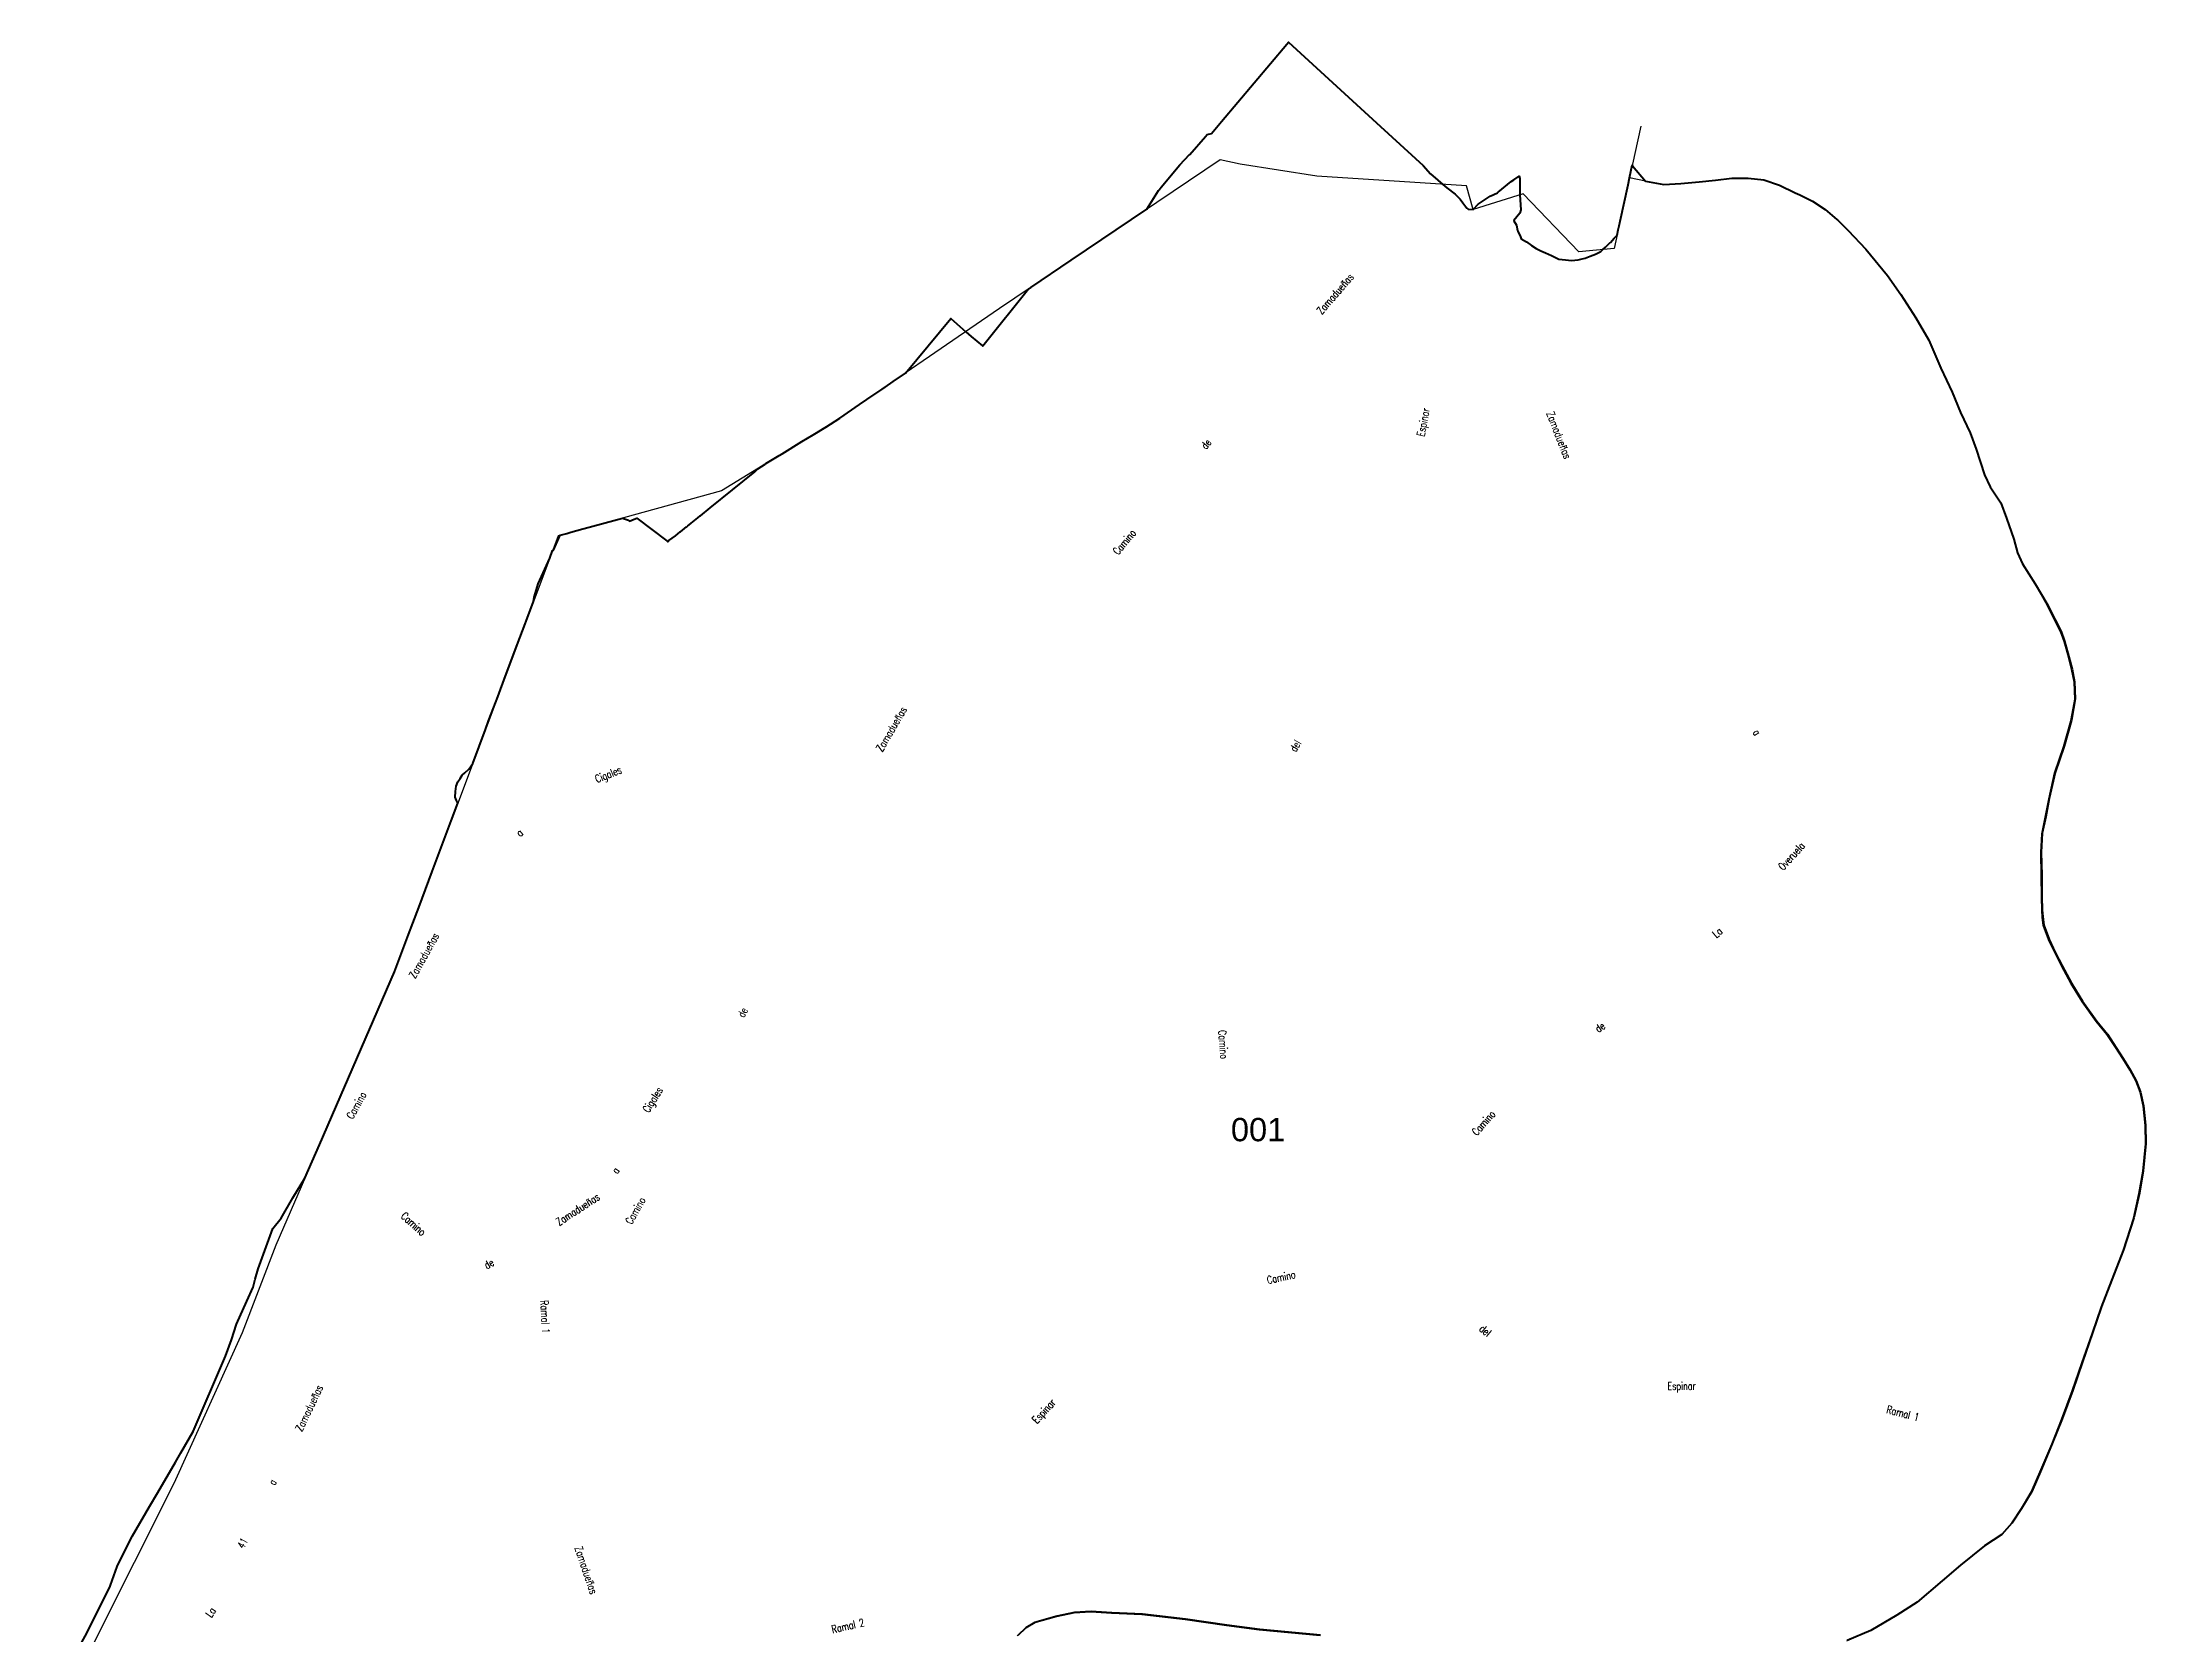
# Model space of a CAD drawing. Header units: metres. Extents: x 339638 to 364279, y 4598373 to 4630956.
# Drawn here: x 357392 to 360099, y 4617698 to 4619749 of the extents above; entities that cross this region are included whole.
import ezdxf
from ezdxf.enums import TextEntityAlignment as Align

# ---------------------------------------------------------------- set-up
doc = ezdxf.new("R2010")
doc.units = ezdxf.units.M
for name, color, linetype, lineweight in [('caminos', 1, 'Continuous', 0), ('poligonos_rusticos', 42, 'Continuous', 40), ('termino', 6, 'Continuous', 25)]:
    doc.layers.add(name, color=color, linetype=linetype, lineweight=lineweight)
doc.layers.add('poligonos_rustico_txt', color=7, linetype='Continuous')
doc.styles.add('Arial', font='arial.ttf')
doc.styles.add('caminos', font='simplex.shx', dxfattribs={"width": 0.75})

msp = doc.modelspace()

# ---------------------------------------------------------------- linework, layer by layer
at = {"layer": 'poligonos_rusticos'}
for points in [[(357391.6, 4617595.8), (357449.7, 4617701.4), (357479.2, 4617761.1), (357479.6, 4617762.2), (357488, 4617786.2), (357492.6, 4617795.4), (357508, 4617825.9), (357529.9, 4617863.3), (357540.4, 4617881.4), (357563.3, 4617920.6), (357570.2, 4617932.4), (357586.2, 4617960), (357627.8, 4618056.8), (357635.2, 4618077.9), (357641.7, 4618098.4), (357655, 4618127.8), (357663.1, 4618145.7), (357666, 4618156.1), (357669.9, 4618169.3), (357688.4, 4618221.3), (357699.2, 4618234.6), (357714.5, 4618260.6), (357729.7, 4618286), (357748.5, 4618329.2), (357845.2, 4618551.7), (357863.3, 4618599.9), (357868.8, 4618614.5), (357876.4, 4618634.7), (357893.6, 4618680.8), (357918.1, 4618746.1), (357926.6, 4618768.8), (357924.8, 4618772.2), (357923.2, 4618776.4), (357923.6, 4618783.8), (357924.6, 4618790.5), (357926.5, 4618796.2), (357929.8, 4618800.6), (357932.3, 4618804.8), (357935.7, 4618807.9), (357940.9, 4618812.4), (357945.8, 4618819.8), (357962.3, 4618863.8), (357966.3, 4618874.7), (357978.1, 4618905.9), (357988.2, 4618932.8), (357999.7, 4618963.7), (358013.2, 4618999.6), (358014.5, 4619003), (358024.1, 4619028.6), (358024.1, 4619028.6), (358024.8, 4619034), (358030, 4619051.3), (358044.9, 4619084), (358045, 4619084.2), (358048.7, 4619094.2), (358049.7, 4619094.6), (358058.4, 4619113.7), (358066.8, 4619116), (358072.3, 4619117.6), (358087.6, 4619121.8), (358089.5, 4619122.3), (358138.7, 4619135.8), (358146.2, 4619133.3), (358147.8, 4619132), (358153.6, 4619134.2), (358157.2, 4619135.6), (358176.4, 4619121), (358195.5, 4619106.6), (358197.1, 4619105.4), (358198.4, 4619106.5), (358198.1, 4619106.8), (358206.7, 4619113), (358213, 4619118), (358213.1, 4619118.1), (358221, 4619124.4), (358221.4, 4619124.7), (358222.7, 4619125.7), (358224.5, 4619127.2), (358227.1, 4619129.2), (358235.6, 4619136), (358238.7, 4619138.5), (358239.2, 4619138.9), (358251.6, 4619148.9), (358308.8, 4619195.2), (358312.7, 4619199.4), (358322.2, 4619205.2), (358323.3, 4619205.9), (358327.5, 4619208.5), (358340.3, 4619216.3), (358344.1, 4619218.6), (358369.6, 4619234.2), (358384.1, 4619243.1), (358400.3, 4619253), (358412.5, 4619260.5), (358418.4, 4619264.5), (358443.7, 4619281.9), (358453.2, 4619288.4), (358476.8, 4619304.5), (358487.2, 4619311.7), (358502.7, 4619322.3), (358561.1, 4619392.5), (358580.6, 4619375.7), (358587.5, 4619369.7), (358602.1, 4619357.7), (358602.4, 4619357.5), (358604.1, 4619359.5), (358661.4, 4619430.7), (358664.2, 4619432.6), (358716.2, 4619467.7), (358813.6, 4619533.4), (358828.6, 4619557.3), (358829.5, 4619558.3), (358831.8, 4619561.9), (358856, 4619590.4), (358868.4, 4619603.9), (358868.7, 4619603.6), (358889.2, 4619627.1), (358891.3, 4619629.5), (358896.7, 4619630.9), (358909.7, 4619646.3), (358993.6, 4619745.8), (358995.8, 4619748.5), (359114.3, 4619639.8), (359114.3, 4619639.8), (359169, 4619589.7), (359178.8, 4619579), (359188.1, 4619570.9), (359194.7, 4619565.3), (359199.7, 4619561.1), (359210.2, 4619552.6), (359217, 4619546.5), (359220.4, 4619541.8), (359225.3, 4619534.9), (359225.6, 4619534.6), (359226.5, 4619534), (359227.2, 4619533.5), (359227.2, 4619533.5), (359233.4, 4619532.9), (359239.8, 4619539.8), (359255.4, 4619550.2), (359265, 4619554.6), (359265.8, 4619555.3), (359282.4, 4619569.2), (359285.8, 4619571.4), (359292.6, 4619575.9), (359293.7, 4619572.8), (359293.7, 4619551.9), (359294.9, 4619532.7), (359293.7, 4619528.2), (359286.1, 4619518.8), (359285.8, 4619518.5), (359289.2, 4619512.8), (359290.8, 4619505.9), (359291.2, 4619505), (359294.4, 4619497.8), (359295.2, 4619495.3), (359302.1, 4619491.6), (359308.5, 4619486.7), (359314.6, 4619482.9), (359320.7, 4619479.8), (359326.5, 4619477.1), (359334.4, 4619473.7), (359343.6, 4619469.1), (359352.3, 4619468.1), (359359.9, 4619467.3), (359368.5, 4619468.4), (359373.9, 4619469.6), (359377.6, 4619470.5), (359384.3, 4619472.9), (359390.9, 4619475.4), (359397.7, 4619478.9), (359400.5, 4619481.5), (359403.8, 4619484.6), (359410, 4619490.4), (359410.1, 4619490.6), (359415.2, 4619496.3), (359418.7, 4619499.8), (359420.2, 4619506.9), (359421.3, 4619511.9), (359422.6, 4619517.8), (359432.9, 4619564.7), (359434.8, 4619573.6), (359438.4, 4619589.9), (359438.8, 4619589.4), (359455.4, 4619569.5), (359455.4, 4619569.5), (359478.9, 4619565.3), (359500.7, 4619566.6), (359524.5, 4619568.6), (359545.4, 4619570.9), (359566.6, 4619573.5), (359587.7, 4619573.5), (359607.6, 4619571.1), (359627.9, 4619564.2), (359648.1, 4619554.5), (359654, 4619551.7), (359670.1, 4619543.8), (359686.5, 4619532.9), (359701.8, 4619520), (359702.7, 4619519.1), (359716.2, 4619505.8), (359738.8, 4619482.1), (359767, 4619448.1), (359784.1, 4619423.6), (359803.5, 4619393.6), (359820, 4619365), (359835.3, 4619328.8), (359849.9, 4619297.7), (359860.9, 4619271.5), (359873.2, 4619245.7), (359880.8, 4619224.4), (359891.6, 4619191.6), (359899.1, 4619176.2), (359912.9, 4619155.3), (359919.8, 4619135.7), (359929.3, 4619108.7), (359934.2, 4619091.1), (359940.8, 4619077), (359956.7, 4619051.1), (359973.2, 4619023.5), (359982.6, 4619004.7), (359990.2, 4618989.8), (359994.7, 4618977.2), (360000.4, 4618957.4), (360004.4, 4618941.4), (360007.6, 4618925), (360008.4, 4618903), (360003.5, 4618875.7), (359994.1, 4618842.2), (359982.6, 4618808.2), (359975.1, 4618775), (359970.5, 4618751.4), (359966, 4618730), (359964.6, 4618705.7), (359965.4, 4618675.9), (359965.6, 4618648.2), (359966, 4618631.4), (359966.6, 4618622.8), (359968, 4618611.7), (359974.8, 4618593.3), (359982.7, 4618576.5), (359991.5, 4618559.6), (360003.6, 4618537), (360017.8, 4618513.8), (360036.2, 4618488.2), (360049.8, 4618471.4), (360060.9, 4618454.8), (360070.2, 4618440.2), (360079.3, 4618425.7), (360087, 4618411.5), (360092.5, 4618396.9), (360096.3, 4618379.1), (360099, 4618354.3), (360099.5, 4618330.8), (360096, 4618295.6), (360091.1, 4618266.8), (360084.1, 4618235.2), (360070.6, 4618193.8), (360055.7, 4618155.2), (360042.4, 4618121.1), (360030.9, 4618087.2), (360017.7, 4618049.5), (360005.3, 4618013.3), (359991.5, 4617976.2), (359978.8, 4617944.7), (359965, 4617911.6), (359952.4, 4617882.9), (359939.5, 4617861.1), (359926.9, 4617842.1), (359914.1, 4617827.6), (359891.6, 4617812.9), (359860.8, 4617788.1), (359837, 4617767.9), (359805, 4617740.5), (359778.8, 4617723.7), (359745.2, 4617703.7), (359715.1, 4617690.9)], [(359037.1, 4617698), (358958.9, 4617705.3), (358916.6, 4617710.9), (358863.3, 4617718.6), (358807.8, 4617725.1), (358768.5, 4617726.8), (358741.9, 4617728.5), (358720.4, 4617727.2), (358698.3, 4617722.5), (358669.2, 4617714.2), (358657.9, 4617707.3), (358647.3, 4617697.3)]]:
    msp.add_lwpolyline(points, dxfattribs=at)
at = {"layer": 'termino'}
msp.add_line((359449.5, 4619640.3), (359434.8, 4619573.6), dxfattribs=at)
for points in [[(358907.8, 4619597), (358624, 4619405.4), (358412.5, 4619260.5), (358266.2, 4619171), (358055.8, 4619113), (357978.1, 4618905.9), (357845.2, 4618551.7), (357692.3, 4618199.8), (357649, 4618086.9), (357561.3, 4617892.9), (357407.4, 4617587.3)], [(359434.8, 4619573.6), (359415, 4619482.9), (359369.7, 4619478.5), (359297.9, 4619553.2), (359233.4, 4619532.9), (359224.8, 4619563.4), (359032.5, 4619576.1), (358933.5, 4619591.4), (358907.8, 4619597)], [(359714.5, 4617690.4), (359744.6, 4617703.3), (359778.2, 4617723.2), (359804.4, 4617740), (359836.4, 4617767.4), (359860.2, 4617787.6), (359891, 4617812.4), (359913.5, 4617827.1), (359926.3, 4617841.6), (359938.9, 4617860.6), (359951.8, 4617882.4), (359964.4, 4617911.2), (359978.2, 4617944.2), (359990.9, 4617975.7), (360004.7, 4618012.8), (360017.1, 4618049), (360030.3, 4618086.7), (360041.8, 4618120.6), (360055.1, 4618154.8), (360070, 4618193.4), (360083.5, 4618234.7), (360090.5, 4618266.3), (360095.4, 4618295.1), (360098.9, 4618330.4), (360098.4, 4618353.8), (360095.7, 4618378.7), (360091.9, 4618396.4), (360086.3, 4618411), (360078.7, 4618425.2), (360069.6, 4618439.7), (360060.3, 4618454.3), (360049.2, 4618471), (360035.6, 4618487.7), (360017.2, 4618513.3), (360002.9, 4618536.5), (359990.9, 4618559.1), (359982.1, 4618576), (359974.1, 4618592.8), (359967.4, 4618611.2), (359966, 4618622.3), (359965.4, 4618630.9), (359965, 4618647.7), (359964.8, 4618675.4), (359964, 4618705.2), (359965.4, 4618729.5), (359969.9, 4618750.9), (359974.5, 4618774.5), (359982, 4618807.7), (359993.5, 4618841.7), (360002.8, 4618875.3), (360007.8, 4618902.5), (360007, 4618924.5), (360003.8, 4618940.9), (359999.8, 4618956.9), (359994.1, 4618976.7), (359989.6, 4618989.4), (359982, 4619004.2), (359972.6, 4619023), (359956.7, 4619051.1), (359940.8, 4619077), (359934.2, 4619091.1), (359929.3, 4619108.7), (359919.8, 4619135.7), (359912.9, 4619155.3), (359899.1, 4619176.2), (359891.6, 4619191.6), (359880.8, 4619224.4), (359873.2, 4619245.7), (359860.9, 4619271.5), (359849.9, 4619297.7), (359835.3, 4619328.8), (359820, 4619365), (359803.5, 4619393.6), (359784.1, 4619423.6), (359767, 4619448.1), (359738.8, 4619482.1), (359716.2, 4619505.8), (359701.7, 4619520.1), (359686.3, 4619533), (359670.1, 4619543.8), (359654, 4619551.7), (359627.9, 4619564.2), (359607.6, 4619571.1), (359587.7, 4619573.5), (359566.6, 4619573.5), (359545.4, 4619570.9), (359524.5, 4619568.6), (359500.7, 4619566.6), (359478.9, 4619565.3), (359455.4, 4619569.5), (359434.8, 4619573.6)], [(358646.7, 4617696.8), (358657.3, 4617706.8), (358668.6, 4617713.7), (358697.7, 4617722), (358719.8, 4617726.7), (358741.3, 4617728), (358767.9, 4617726.3), (358807.2, 4617724.6), (358862.7, 4617718.1), (358916, 4617710.4), (358958.3, 4617704.8), (359036.5, 4617697.5)]]:
    msp.add_lwpolyline(points, dxfattribs=at)

# ---------------------------------------------------------------- texts
at = {"layer": 'caminos', "style": 'caminos', "width": 0.75}
for s, rotation, p in [('Zamadueñas', 49.1025, (359041, 4619395.1)), ('Espinar', 79.2191, (359173.7, 4619239.6)), ('Zamadueñas', -68.6421, (359324.8, 4619269.6)), ('de', 51.9582, (358892.4, 4619221.6)), ('Camino', 50.1291, (358778.9, 4619085.6)), ('Zamadueñas', 59.8501, (358475.5, 4618832.5)), ('a', -55.1423, (359590.6, 4618858)), ('del', 60.1825, (359008, 4618832.4)), ('Cigales', 22.038, (358106.9, 4618791.9)), ('a', 39.6367, (358008.8, 4618722.7)), ('Overuela', 47.6351, (359634.8, 4618679.5)), ('Zamadueñas', 60.8844, (357874.5, 4618540.8)), ('La', 41.5116, (359548.7, 4618592.5)), ('de', 62.5873, (358297.6, 4618490.6)), ('de', 35.3154, (359396.6, 4618470.4)), ('Camino', -85.5255, (358902.5, 4618476.2)), ('Cigales', 58.0766, (358174.9, 4618367.8)), ('Camino', 60.6156, (357794, 4618359.8)), ('Camino', 48.4619, (359240.5, 4618338)), ('a', 57.544, (358134.7, 4618289.2)), ('Zamadueñas', 33.1886, (358058.6, 4618221.8)), ('Camino', -42.0931, (357850.4, 4618233.8)), ('Camino', 60.1641, (358152.9, 4618224.2)), ('de', 30.9867, (357965.7, 4618166)), ('Camino', 12.0721, (358969.9, 4618146.9)), ('Ramal 1', -87.0796, (358030, 4618128.7)), ('del', -40.1661, (359238.5, 4618088.4)), ('Espinar', 0.1626, (359483.5, 4618010.6)), ('Zamadueñas', 64.4893, (357728.7, 4617957.7)), ('Espinar', 47.175, (358674.3, 4617967.4)), ('Ramal 1', -14.6671, (359763.9, 4617981.1)), ('a', 61.7132, (357693.7, 4617888.4)), ('41', 62.564, (357653.8, 4617807.1)), ('Zamadueñas', -71.4429, (358074.1, 4617809.4)), ('La', 54.5933, (357611.6, 4617718)), ('Ramal 2', 12.7162, (358409.6, 4617697.3))]:
    msp.add_text(s, height=10, rotation=rotation, dxfattribs=at).set_placement(p, align=Align.BOTTOM_LEFT)
at = {"layer": 'poligonos_rustico_txt', "style": 'Arial'}
msp.add_text('001', height=30, dxfattribs=at).set_placement((358956.7, 4618324.6), align=Align.BOTTOM_CENTER)

doc.saveas('drawing.dxf')
